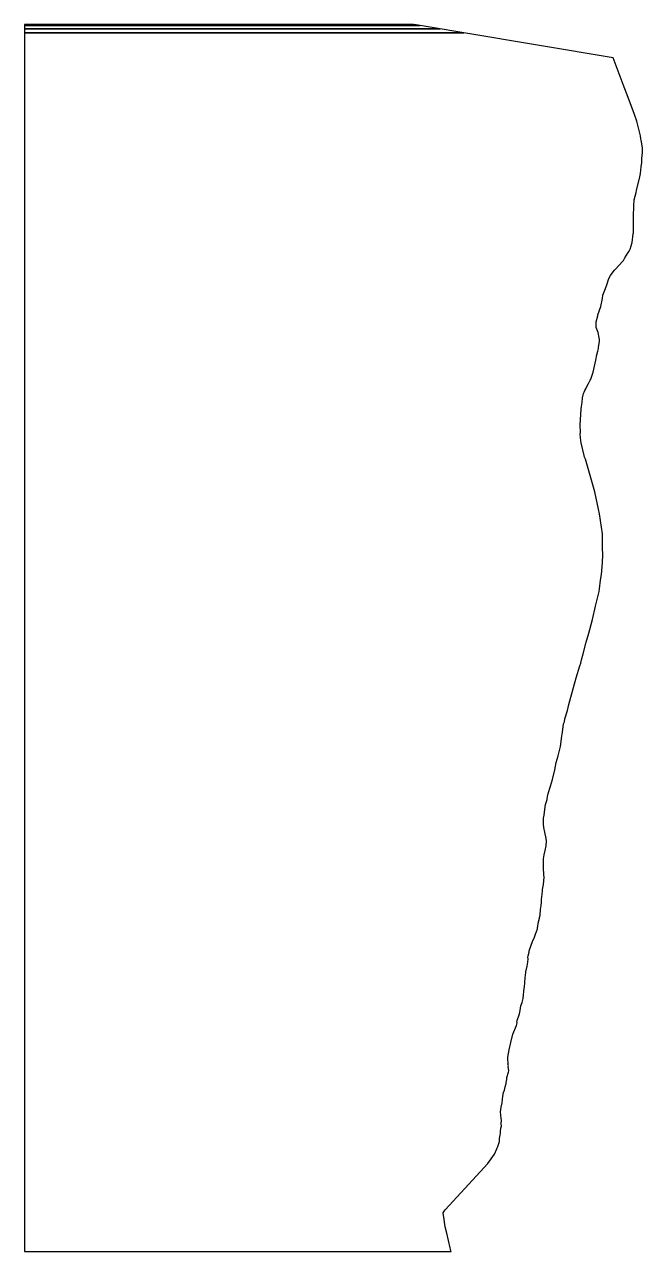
# Model space of a CAD drawing. Extents: x -56 to 36, y -92 to 91.
import ezdxf

# ---------------------------------------------------------------- set-up
doc = ezdxf.new("R2010")
doc.units = 0
doc.layers.add('13_39000', color=7, linetype='CONTINUOUS')

msp = doc.modelspace()

# ---------------------------------------------------------------- linework, layer by layer
at = {"layer": '13_39000', "color": 5}
for points in [[(-41.067, 91.44501), (2.203, 91.44501), (2.052, 91.47), (-56.17, 91.47), (-56.17, 91.44501), (-41.067, 91.44501)], [(-40.834, 91.409), (2.408, 91.409), (2.216, 91.443), (-56.17, 91.443), (-56.17, 91.409), (-40.834, 91.409)], [(-40.373, 91.311), (3.002, 91.311), (2.416, 91.409), (-56.17, 91.409), (-56.17, 91.311), (-40.373, 91.311)], [(-39.16, 90.81001), (6.006, 90.81001), (3.01, 91.30901), (-56.17, 91.30901), (-56.17, 90.81001), (-39.16, 90.81001)], [(8.351, 90.41801), (6.024, 90.80801), (-56.17, 90.80801), (-56.17, 90.216), (9.568, 90.216), (8.351, 90.41801)], [(7.651, -92.11401), (7.617, -92.035), (7.569, -91.79301), (7.506, -91.57201), (7.015, -89.36301), (6.762, -88.43001), (6.55, -86.969), (6.443, -86.41), (6.455, -86.33501), (6.63, -86.062), (6.76, -85.87701), (9.723, -82.71001), (13.13, -78.943), (14.157, -77.539), (14.496, -76.78101), (14.544, -76.63), (14.626, -76.42101), (14.713, -76.276), (14.883, -75.676), (14.876, -75.313), (14.958, -74.84901), (14.987, -74.755), (15, -74.65401), (15.059, -74.441), (15.045, -74.181), (15.117, -73.645), (15.183, -73.39101), (15.169, -72.998), (15.21, -72.455), (15.147, -72.22301), (15.095, -71.742), (15.065, -71.23901), (15.129, -70.522), (15.291, -69.884), (15.376, -68.861), (15.507, -68.34901), (15.663, -67.991), (15.736, -67.456), (15.894, -66.996), (15.888, -66.843), (15.992, -66.38), (16.005, -66.094), (16.248, -65.288), (16.271, -65.091), (16.213, -64.41901), (16.219, -64.36301), (16.158, -64.036), (16.171, -63.983), (16.129, -63.285), (16.153, -63.046), (16.352, -61.947), (16.581, -60.866), (16.891, -59.608), (17.435, -58.327), (17.558, -57.887), (17.506, -57.754), (17.519, -57.577), (17.869, -56.551), (17.992, -56.072), (18.081, -55.382), (18.302, -54.886), (18.445, -54.258), (18.598, -52.654), (18.626, -52.552), (18.738, -51.168), (18.751, -51.087), (18.811, -50.876), (18.84, -50.259), (19.043, -49.449), (19.127, -48.851), (19.178, -48.342), (19.158, -48.094), (19.185, -47.867), (19.327, -47.324), (19.336, -47.142), (19.366, -46.958), (19.826, -45.755), (20.124, -45.089), (20.282, -44.625), (20.572, -43.825), (20.568, -43.659), (20.636, -43.494), (20.697, -42.987), (20.899, -42.229), (20.902, -42.145), (20.98, -41.788), (21.008, -40.94), (21.115, -40.353), (21.175, -39.885), (21.179, -39.415), (21.218, -39.102), (21.299, -38.606), (21.315, -38.203), (21.35, -37.969), (21.497, -37.216), (21.584, -36.122), (21.543, -35.772), (21.529, -35.708), (21.472, -34.76), (21.484, -33.387), (21.583, -32.781), (21.743, -32.134), (21.855, -31.403), (21.936, -30.674), (21.875, -30.303), (21.69, -29.376), (21.54, -28.689), (21.486, -28.181), (21.48, -27.936), (21.5, -27.282), (21.572, -26.82), (21.624, -26.364), (21.801, -25.239), (22.015, -24.492), (22.097, -24.011), (22.141, -23.803), (22.409, -22.814), (22.544, -22.493), (22.698, -21.976), (22.802, -21.473), (23.167, -20.049), (23.379, -18.936), (23.663, -17.962), (24.048, -16.541), (24.2, -15.019), (24.305, -14.399), (24.496, -13.176), (24.613, -12.846), (24.681, -12.419), (25.05, -11.146), (25.27, -10.257), (25.986, -7.753), (26.385, -6.277), (26.932, -4.505), (27.058, -4.065), (27.111, -3.833), (27.186, -3.588), (27.438, -2.668), (27.882, -0.959), (28.269, 0.407), (28.405, 0.938), (28.815, 2.459), (29.284, 4.421), (29.797, 6.618), (29.866, 7.033), (30.028, 8.327), (30.174, 9.169), (30.324, 10.911), (30.349, 12.177), (30.316, 13.141), (30.316, 14.033), (30.283, 15.285), (29.858, 18.267), (29.734, 18.942), (29.151, 21.524), (27.74, 26.452), (27.638, 26.747), (27.571, 26.971), (27.115, 28.864), (27.076, 29.176), (26.984, 30.195), (26.994, 30.405), (26.977, 31.515), (27.122, 33.985), (27.159, 34.321), (27.247, 34.921), (27.321, 35.598), (27.44, 36.287), (27.542, 36.476), (27.653, 36.718), (27.813, 36.974), (28.004, 37.399), (28.233, 37.743), (28.459, 38.242), (28.552, 38.415), (28.93, 39.444), (29.303, 41.266), (29.436, 42.035), (29.596, 42.573), (29.694, 42.987), (29.728, 43.195), (29.841, 44.06), (29.848, 44.32), (29.788, 44.605), (29.676, 45.398), (29.568, 45.63), (29.373, 46.139), (29.354, 46.26), (29.378, 46.963), (29.587, 47.889), (29.598, 48.045), (30.054, 49.282), (30.323, 50.466), (30.344, 50.98), (30.755, 51.973), (30.964, 52.528), (31.26, 53.475), (31.503, 53.903), (31.607, 54.068), (32.122, 54.696), (32.216, 54.83), (32.814, 55.454), (33.303, 55.992), (33.433, 56.171), (33.641, 56.555), (34.162, 57.354), (34.274, 57.562), (34.453, 57.844), (34.761, 58.851), (34.914, 60.142), (34.927, 60.302), (34.938, 62.169), (34.933, 62.303), (34.961, 63.046), (34.985, 64.062), (35.02, 64.33601), (35.07, 65.234), (35.332, 66.343), (35.374, 66.661), (35.9, 68.689), (35.987, 69.178), (36.076, 70.15701), (36.192, 70.80901), (36.204, 71.009), (36.205, 71.41901), (36.275, 72.311), (36.287, 73.00301), (36.081, 74.15601), (36.055, 74.37701), (35.975, 74.83), (35.631, 76.21001), (35.424, 76.996), (35.08, 78.03201), (34.146, 80.54201), (33.398, 82.495), (32.075, 86.094), (31.909, 86.48701), (9.571, 90.216), (-56.17, 90.216), (-56.17, -92.11401), (7.651, -92.11401)]]:
    msp.add_lwpolyline(points, dxfattribs=at)

doc.saveas('drawing.dxf')
